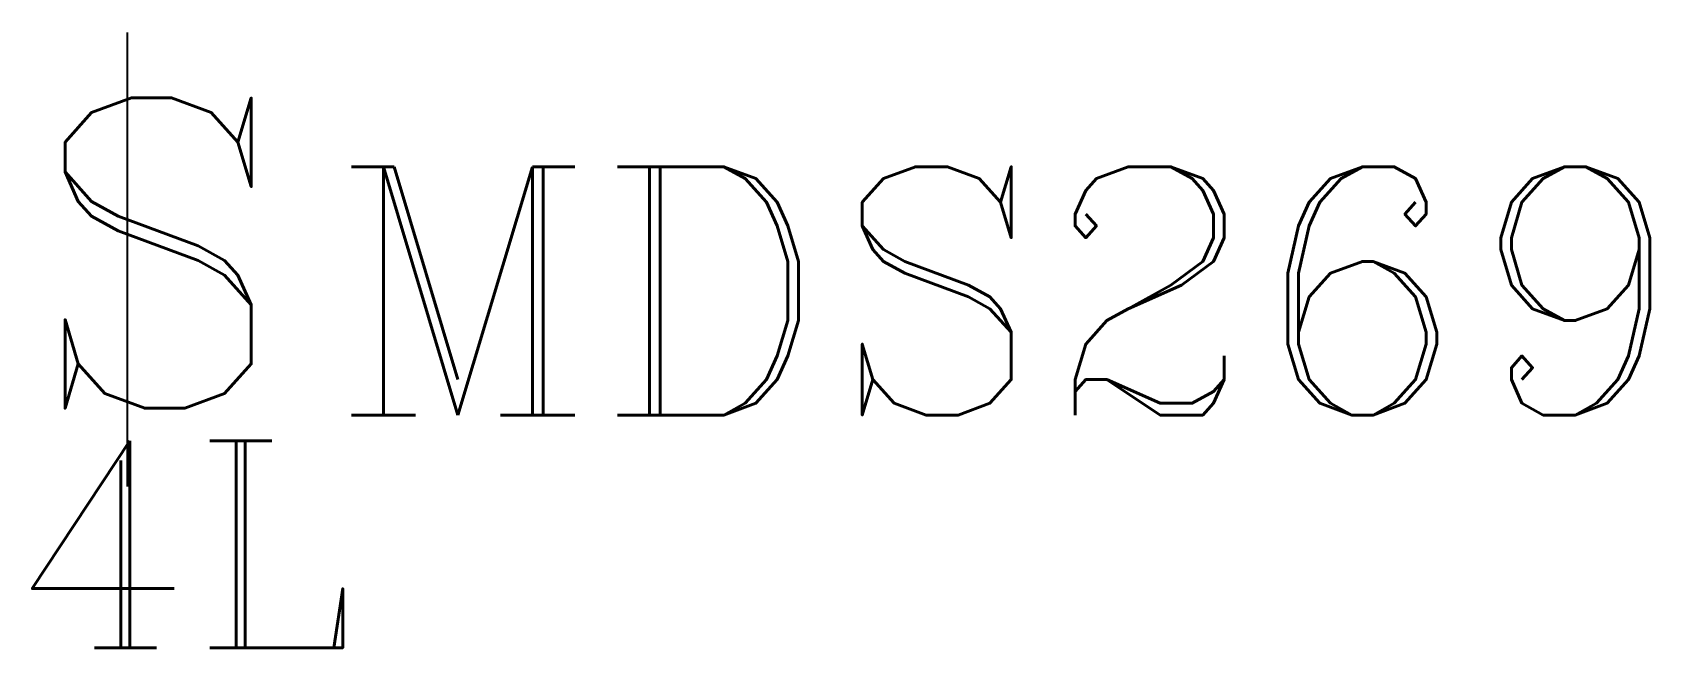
# Model space of a CAD drawing. Header units: inches. Extents: x -1.4 to 23, y -2.4 to 6.9.
import ezdxf

# ---------------------------------------------------------------- set-up
doc = ezdxf.new("R2010")
doc.units = ezdxf.units.IN
doc.header["$LTSCALE"] = 48
doc.header["$MEASUREMENT"] = 0

msp = doc.modelspace()

# ---------------------------------------------------------------- linework, layer by layer
msp.add_line((0, 6.86), (0, 0))

# ---------------------------------------------------------------- texts
at = {"attachment_point": 1}
for s, insert, char_height, width in [('{\\Fcomplex.shx|c0;S}', (-1.539, 5.87), 4.6875, 13.31607), ('{\\Fcomplex|c0;MDS269}', (3.069, 4.829), 3.75, 10.65286), ('{\\Fcomplex|c0;4L}', (-1.698, 0.691), 3.125, 8.87738)]:
    msp.add_mtext(s, dxfattribs=dict(at, insert=insert, char_height=char_height, width=width))

doc.saveas('drawing.dxf')
